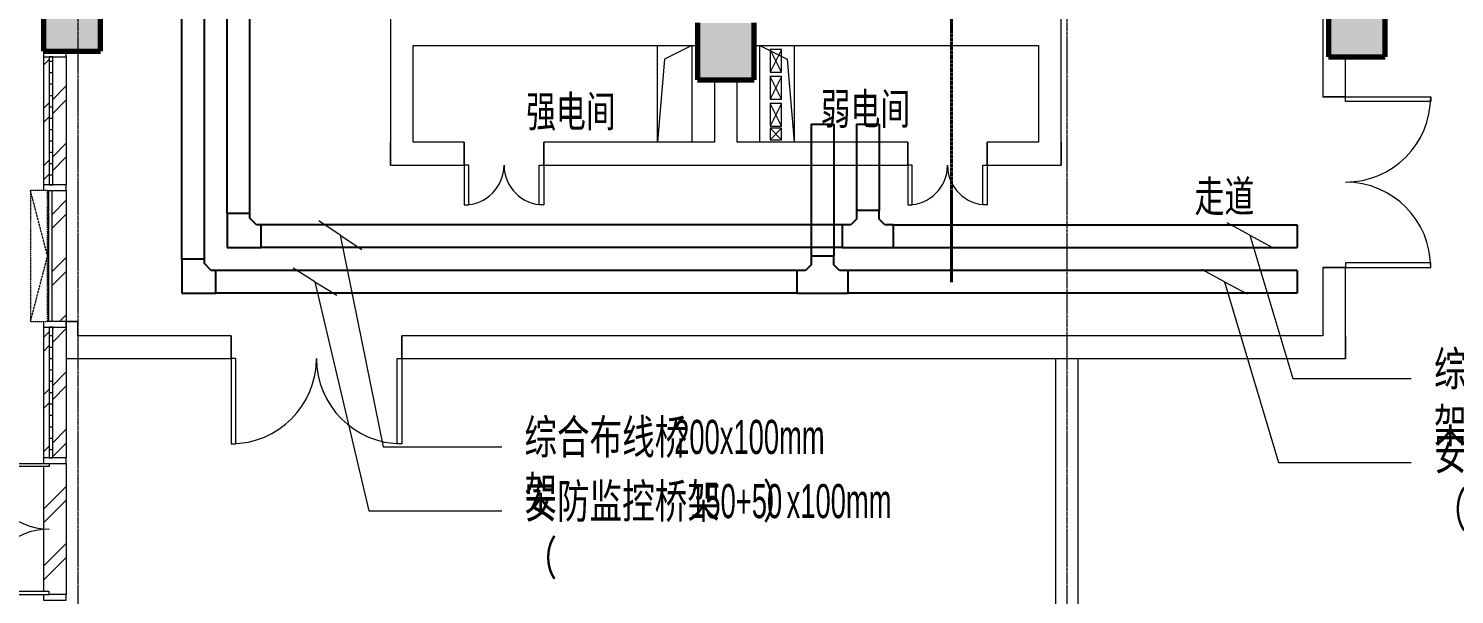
# Model space of a CAD drawing. Header units: millimetres. Extents: x 147592 to 208617, y -27981 to 8299.
# Drawn here: x 164868 to 177409, y -13775 to -8800 of the extents above; entities that cross this region are included whole.
import ezdxf

# ---------------------------------------------------------------- set-up
doc = ezdxf.new("R2010")
doc.units = ezdxf.units.MM
for name, pattern in [('Dash', [6.35, 3.175, -3.175]), ('TJ Dash', [1.6, 1, -0.6]), ('轴网线', [22.24, 12.7, -3.18, 3.18, -3.18])]:
    doc.linetypes.add(name, pattern=pattern)
for name, color, linetype, lineweight in [('A-AREA-____-IDEN', 7, 'Continuous', 5), ('A-DETL-____-OTLN', 7, 'Continuous', 5), ('A-DETL-GENF-OTLN', 7, 'Continuous', 5), ('A-GLAZ-CURT-MCUT', 7, 'Continuous', 5), ('A-GLAZ-CURT-OTLN', 7, 'Continuous', 5), ('A-GLAZ-CWMG-MCUT', 7, 'Continuous', 13), ('A-GLAZ-CWMG-OTLN', 7, 'Continuous', 5), ('A-WALL-____-MCUT', 7, 'Continuous', 13), ('A-WALL-____-OTLN', 7, 'Continuous', 13), ('E-CABL-TRAY-OTLN', 7, 'Continuous', 35), ('E-WIRE-____-OTLN', 7, 'Continuous', 25), ('G-____-____-TEXT', 7, 'Continuous', 5), ('S-GRID-____-OTLN', 7, 'Continuous', 5)]:
    doc.layers.add(name, color=color, linetype=linetype, lineweight=lineweight)
for name, color, linetype, lineweight, true_color in [('A-DOOR-____-MCUT', 7, 'Continuous', 13, 0x00007f), ('A-DOOR-____-OTLN', 5, 'Continuous', 13, 0x0000ff), ('A-FLOR-____-OTLN', 7, 'Continuous', 13, 0x007f00), ('A-GLAZ-____-OTLN', 7, 'Continuous', 13, 0x00007f)]:
    doc.layers.add(name, color=color, linetype=linetype, lineweight=lineweight, true_color=true_color)
doc.styles.add('TJ_FangSong_Narrow_1', font='', dxfattribs={"width": 0.7, "height": 300})
doc.styles.add('仿宋_1', font='', dxfattribs={"width": 0.7, "height": 275})
doc.styles.get('TJ_FangSong_Narrow_1').set_extended_font_data('TJ_FangSong_Narrow')
doc.styles.get('仿宋_1').set_extended_font_data('FangSong')
pattern_1 = [(45, (0, 0), (-251.4472, 251.4472), []), (45, (0, 381), (-251.4472, 251.4472), [])]

# ---------------------------------------------------------------- blocks, each defined once
blk = doc.blocks.new('TJ双扇平开门 - M1523-1543865-ELV_4F')
at = {"layer": 'A-DOOR-____-MCUT', "color": 251, "lineweight": 5, "true_color": 0x515151}
for p, q in [((-750, 100), (-750, 850)), ((-750, 850), (-710, 850)), ((-710, 850), (-710, 100)), ((750, 850), (710, 850)), ((710, 850), (710, 100)), ((750, 100), (750, 850)), ((-710, 100), (-750, 100)), ((710, 100), (750, 100))]:
    blk.add_line(p, q, dxfattribs=at)
at = {"layer": 'A-DOOR-____-MCUT', "color": 173, "lineweight": 5, "true_color": 0x5151be}
for centre, start, end in [((-750, 100), 0, 90), ((750, 100), 90, 180)]:
    blk.add_arc(centre, 750, start, end, dxfattribs=at)
blk = doc.blocks.new('门嵌板_平开有框双扇 - 无横档-2126481-ELV_4F')
at = {"layer": 'A-DOOR-____-OTLN', "color": 251, "lineweight": 5, "true_color": 0x515151}
for p, q in [((-550, 525), (-575, 525)), ((-575, 525), (-575, -50)), ((-550, -50), (-550, 525)), ((550, -50), (550, 525)), ((550, 525), (575, 525)), ((575, 525), (575, -50)), ((-575, -50), (-550, -50)), ((575, -50), (550, -50))]:
    blk.add_line(p, q, dxfattribs=at)
for centre, start, end in [((-575, -50), 0, 89.9995), ((575, -50), 90.0005, 180)]:
    blk.add_arc(centre, 575, start, end, dxfattribs=at)
blk = doc.blocks.new('系统嵌板 - TJ玻璃_30-V25-ELV_4F')
at = {"layer": 'A-GLAZ-CURT-OTLN', "true_color": 0x515151}
h = blk.add_hatch(dxfattribs=at)
h.set_pattern_fill('FP_26', color=251, style=0, pattern_type=2)
h.set_pattern_definition([(270, (12000, 165000.01), (100, 6e-15), [])])
h.paths.add_polyline_path([(-575, -80), (575, -80), (575, -50), (-575, -50)], flags=0)
at = {"layer": 'A-GLAZ-CURT-MCUT', "color": 251, "true_color": 0x515151}
for p, q in [((575, -50), (-575, -50)), ((-575, -50), (-575, -80)), ((-575, -80), (575, -80)), ((575, -80), (575, -50))]:
    blk.add_line(p, q, dxfattribs=at)
blk = doc.blocks.new('系统嵌板 - TJ玻璃_30-1382561-ELV_4F')
at = {"layer": 'A-GLAZ-CURT-OTLN', "true_color": 0x515151}
h = blk.add_hatch(dxfattribs=at)
h.set_pattern_fill('FP_27', color=251, style=0, pattern_type=2)
h.set_pattern_definition([(270, (9612.5, 165000.01), (100, 6e-15), [])])
h.paths.add_polyline_path([(-562.5, -80), (562.5, -80), (562.5, -50), (-562.5, -50)], flags=0)
at = {"layer": 'A-GLAZ-CURT-MCUT', "color": 251, "true_color": 0x515151}
for p, q in [((562.5, -50), (-562.5, -50)), ((-562.5, -50), (-562.5, -80)), ((-562.5, -80), (562.5, -80)), ((562.5, -80), (562.5, -50))]:
    blk.add_line(p, q, dxfattribs=at)
blk = doc.blocks.new('矩形竖梃 - 50_200mm 长方形-V27-ELV_4F')
at = {"layer": 'A-GLAZ-CWMG-OTLN', "true_color": 0x8b8b8b}
h = blk.add_hatch(dxfattribs=at)
h.set_pattern_fill('FP_23', color=252, style=0, pattern_type=2)
h.set_pattern_definition(pattern_1)
h.paths.add_polyline_path([(165200, -13775), (165200, -12625), (165050, -12625), (165050, -12650), (165000, -12650), (165000, -13750), (165050, -13750), (165050, -13775)], flags=0)
at = {"layer": 'A-GLAZ-CWMG-OTLN', "color": 251, "true_color": 0x515151}
for p, q in [((165000, -12650), (165000, -13750)), ((165200, -12625), (165200, -13775))]:
    blk.add_line(p, q, dxfattribs=at)
blk = doc.blocks.new('矩形竖梃 - 50_200mm 长方形-V28-ELV_4F')
at = {"layer": 'A-GLAZ-CWMG-OTLN', "true_color": 0x8b8b8b}
h = blk.add_hatch(dxfattribs=at)
h.set_pattern_fill('FP_23', color=252, style=0, pattern_type=2)
h.set_pattern_definition(pattern_1)
h.paths.add_polyline_path([(165000, -12575), (165050, -12575), (165050, -11425), (165000, -11425), (165000, -11700)], flags=0)
h.paths.add_polyline_path([(165080, -12575), (165200, -12575), (165200, -11425), (165080, -11425), (165080, -11700)], flags=0)
at = {"layer": 'A-GLAZ-CWMG-OTLN', "color": 251, "true_color": 0x515151}
for p, q in [((165000, -11425), (165000, -12575)), ((165200, -11425), (165200, -11700)), ((165200, -11700), (165200, -12575))]:
    blk.add_line(p, q, dxfattribs=at)
blk = doc.blocks.new('矩形竖梃 - 50_200mm 长方形-1276677-ELV_4F')
at = {"layer": 'A-GLAZ-CWMG-OTLN', "true_color": 0x8b8b8b}
h = blk.add_hatch(dxfattribs=at)
h.set_pattern_fill('FP_23', color=252, style=0, pattern_type=2)
h.set_pattern_definition(pattern_1)
h.paths.add_polyline_path([(165050, -10175), (165050, -9050), (165000, -9050), (165000, -10175)], flags=0)
h.paths.add_polyline_path([(165200, -10175), (165200, -9050), (165080, -9050), (165080, -10175)], flags=0)
at = {"layer": 'A-GLAZ-CWMG-OTLN', "color": 251, "true_color": 0x515151}
for p, q in [((165000, -9050), (165000, -10175)), ((165200, -9050), (165200, -10175))]:
    blk.add_line(p, q, dxfattribs=at)
blk = doc.blocks.new('窗嵌板_50-70系列上悬铝窗-zx - 50 系列-2680890-ELV_4F')
at = {"layer": 'A-GLAZ-____-OTLN', "color": 251, "linetype": 'TJ Dash', "lineweight": 5, "true_color": 0x515151}
for p, q in [((575, 115), (-575, 115)), ((-575, 115), (-575, -35)), ((-575, 115), (0, -35)), ((0, -35), (575, 115)), ((575, -35), (575, 115)), ((-575, -35), (575, -35))]:
    blk.add_line(p, q, dxfattribs=at)
at = {"layer": 'A-GLAZ-____-OTLN', "color": 251, "lineweight": 5, "true_color": 0x515151}
for p, q in [((-575, -72), (-575, -47)), ((-575, -47), (575, -47)), ((575, -72), (-575, -72)), ((575, -47), (575, -72))]:
    blk.add_line(p, q, dxfattribs=at)
blk = doc.blocks.new('矩形竖梃 - 50_200mm 长方形-1368803-ELV_4F')
at = {"layer": 'A-GLAZ-CWMG-MCUT', "color": 251, "lineweight": 5, "true_color": 0x515151}
for p, q in [((-50, 200), (0, 200)), ((-50, 0), (-50, 200)), ((0, 0), (-50, 0))]:
    blk.add_line(p, q, dxfattribs=at)
blk = doc.blocks.new('矩形竖梃 - 50_200mm 长方形-V34-ELV_4F')
at = {"layer": 'A-GLAZ-CWMG-OTLN', "true_color": 0x8b8b8b}
h = blk.add_hatch(dxfattribs=at)
h.set_pattern_fill('FP_23', color=252, style=0, pattern_type=2)
h.set_pattern_definition(pattern_1)
h.paths.add_polyline_path([(165035, -11375), (165048, -11375), (165048, -10225), (165035, -10225), (165035, -10257)], flags=0)
h.paths.add_polyline_path([(165073, -11375), (165200, -11375), (165200, -10225), (165073, -10225), (165073, -10257)], flags=0)
at = {"layer": 'A-GLAZ-CWMG-OTLN', "color": 251, "true_color": 0x515151}
blk.add_line((165200, -10225), (165200, -11375), dxfattribs=at)
blk = doc.blocks.new('矩形竖梃 - 50_200mm 长方形-1366905-ELV_4F')
at = {"layer": 'A-GLAZ-CWMG-MCUT', "color": 251, "lineweight": 5, "true_color": 0x515151}
for p, q in [((-25, 200), (25, 200)), ((-25, 0), (-25, 200)), ((25, 200), (25, 50)), ((25, 0), (-25, 0))]:
    blk.add_line(p, q, dxfattribs=at)
blk = doc.blocks.new('矩形竖梃 - 50_200mm 长方形-V36-ELV_4F')
at = {"layer": 'A-GLAZ-CWMG-MCUT', "color": 251, "lineweight": 5, "true_color": 0x515151}
for p, q in [((-25, 200), (25, 200)), ((-25, 50), (-25, 200)), ((25, 200), (25, 0)), ((25, 0), (-25, 0))]:
    blk.add_line(p, q, dxfattribs=at)
blk = doc.blocks.new('矩形竖梃 - 50_200mm 长方形-1366838-ELV_4F')
at = {"layer": 'A-GLAZ-CWMG-MCUT', "color": 251, "lineweight": 5, "true_color": 0x515151}
for p, q in [((-25, 200), (25, 200)), ((-25, 0), (-25, 200)), ((25, 200), (25, 72.5)), ((25, 0), (-25, 0)), ((25, 47.5), (25, 35))]:
    blk.add_line(p, q, dxfattribs=at)
blk = doc.blocks.new('矩形竖梃 - 50_200mm 长方形-V35-ELV_4F')
at = {"layer": 'A-GLAZ-CWMG-MCUT', "color": 251, "lineweight": 5, "true_color": 0x515151}
for p, q in [((-25, 200), (25, 200)), ((-25, 72.5), (-25, 200)), ((25, 200), (25, 0)), ((-25, 35), (-25, 47.5)), ((25, 0), (-25, 0))]:
    blk.add_line(p, q, dxfattribs=at)
blk = doc.blocks.new('TJ双扇平开门 - FMA0723-2632723-ELV_4F')
at = {"layer": 'A-DOOR-____-MCUT', "color": 251, "lineweight": 5, "true_color": 0x515151}
for p, q in [((-350, 100), (-350, 450)), ((-350, 450), (-310, 450)), ((-310, 450), (-310, 100)), ((350, 450), (310, 450)), ((310, 450), (310, 100)), ((350, 100), (350, 450)), ((-310, 100), (-350, 100)), ((310, 100), (350, 100))]:
    blk.add_line(p, q, dxfattribs=at)
at = {"layer": 'A-DOOR-____-MCUT', "color": 173, "lineweight": 5, "true_color": 0x5151be}
for centre, start, end in [((-350, 100), 0, 90), ((350, 100), 90, 180)]:
    blk.add_arc(centre, 350, start, end, dxfattribs=at)
blk = doc.blocks.new('YXQH_AR_B9-20_rvt-1-ELV_4F')
at = {"layer": 'A-DETL-GENF-OTLN', "true_color": 0xa1a1a1}
h = blk.add_hatch(dxfattribs=at)
h.set_pattern_fill('FP_68', color=253, style=0, pattern_type=2)
h.set_pattern_definition([(7.754, (-466.58, -204.02), (12.15805, 332.8942), [3.353, -1548.768]), (7.754, (776.34, 218.05), (12.15805, 332.8942), [3.353, -1548.768]), (9.74, (363.8, 116.2), (0.0001, 1266.291), [3.353, -588.363]), (9.74, (339.6, 204.2), (0.0001, 1266.291), [3.353, -588.363]), (68.882, (225.66, -61.6), (-140.1373, 1041.8589), [3.353, -1089.337]), (68.882, (129, -106.5), (-140.1373, 1041.8589), [3.353, -1089.337]), (56.297, (-51.2, 131.2), (-734.4827, 622.86), [3.353, -470.742]), (56.297, (137.8, 331.9), (-734.4827, 622.86), [3.353, -470.742]), (137.416, (187.59, 94.08), (-3935.054568, 3543.459496), [73.913, -9804.313]), (8.512, (90.05, 79.41), (3117.572636, 564.982686), [98.632, -5356.38]), (236.294, (133.21, 144.14), (-4467.173774, -6768.804336), [77.802, -13192.636]), (128.267, (122.16, 220.01), (-6131.736673, 7665.37486), [53.462, -17810.517]), (9.74, (48.62, 207.58), (3069.14795, 643.06413), [74.582, -10350.37]), (233.414, (89.018, 261.96), (-20834.0959632, -28103.0884394), [67.74, -56173.655]), (67.8, (40.48, -52.28), (439.74679, 1441.63531), [50.851, -3807.912]), (307.846, (0, 0), (856.01581, -814.9391), [66.124, -2950.443]), (45, (0, 0), (-176.7767, 176.7767), []), (355, (0, 0), (578.509, 689.44), [60, -660]), (7.754, (0, 0), (12.15805, 332.8942), [3.353, -1548.768]), (7.754, (517.27, 396.9), (12.15805, 332.8942), [3.353, -1548.768]), (7.754, (1048.8, 804.78), (12.15805, 332.8942), [3.353, -1548.768]), (9.74, (-323, 0), (0.0001, 1266.291), [3.353, -588.363]), (9.74, (-83.4, -219.6), (0.0001, 1266.291), [3.353, -588.363]), (9.74, (298.5, -569.5), (0.0001, 1266.291), [3.353, -588.363]), (68.882, (645.7, -553.4), (-140.1373, 1041.8589), [3.353, -1089.337]), (68.882, (-12.15, -134.3), (-140.1373, 1041.8589), [3.353, -1089.337]), (68.882, (-223, 0), (-140.1373, 1041.8589), [3.353, -1089.337]), (56.297, (0, 0), (-734.4827, 622.86), [3.353, -470.742]), (56.297, (378.7, 49.9), (-734.4827, 622.86), [3.353, -470.742]), (56.297, (1010.3, 133), (-734.4827, 622.86), [3.353, -470.742])])
h.paths.add_polyline_path([(165500, -17650), (165500, -17150), (165000, -17150), (165000, -17650)], flags=0)
h.paths.add_polyline_path([(182950, -17650), (182950, -17150), (182450, -17150), (182450, -17650)], flags=0)
h.paths.add_polyline_path([(173792.3, -17650), (174275, -17650), (174275, -17150), (173750, -17150), (173750, -17650)], flags=0)
h.paths.add_polyline_path([(170750, -9250), (171250, -9250), (171250, -8750), (170750, -8750)], flags=0)
h.paths.add_polyline_path([(176800, -9050), (176800, -8500), (176300, -8500), (176300, -9050)], flags=0)
h.paths.add_polyline_path([(165500, -9000), (165500, -8500), (165000, -8500), (165000, -9000)], flags=0)
h.paths.add_polyline_path([(183000, -8950), (183000, -8450), (182500, -8450), (182500, -8950)], flags=0)
h.paths.add_polyline_path([(182950, -7000), (182950, -6500), (182550, -6500), (182550, -7000)], flags=0)
h.paths.add_polyline_path([(176800, -350), (176800, 250), (176200, 250), (176200, -350), (176296.5, -350)], flags=0)
h.paths.add_polyline_path([(165000, -250), (165500, -250), (165500, 250), (165000, 250)], flags=0)
at = {"color": 251, "lineweight": 5, "true_color": 0x515151}
for p, q in [((170700, -8950), (170459.6, -9070.4)), ((171300, -8950), (171540.4, -9070.4)), ((170459.6, -9070.4), (170400, -9800)), ((171540.4, -9070.4), (171600, -9800))]:
    blk.add_line(p, q, dxfattribs=at)
at = {"layer": 'A-DETL-____-OTLN', "color": 160, "lineweight": 70, "true_color": 0x4444ff}
for p, q in [((165000, -8500), (165000, -9000)), ((165500, -9000), (165500, -8500)), ((176300, -8500), (176300, -9050)), ((176800, -9050), (176800, -8500)), ((170750, -8750), (170750, -9250)), ((171250, -9250), (171250, -8750)), ((165000, -9000), (165500, -9000)), ((176300, -9050), (176800, -9050)), ((170750, -9250), (171250, -9250))]:
    blk.add_line(p, q, dxfattribs=at)
at = {"layer": 'A-FLOR-____-OTLN', "color": 8, "lineweight": 5, "true_color": 0x7f7f7f}
for p, q in [((170400, -9800), (170400, -8950)), ((170400, -8950), (170700, -8950)), ((170700, -8950), (170700, -9800)), ((171300, -8950), (171600, -8950)), ((171300, -9800), (171300, -8950)), ((171600, -8950), (171600, -9800)), ((170700, -9800), (170400, -9800)), ((171600, -9800), (171300, -9800)), ((165200, -11375), (165200, -11425))]:
    blk.add_line(p, q, dxfattribs=at)
at = {"layer": 'A-WALL-____-MCUT', "color": 251, "lineweight": 5, "true_color": 0x515151}
for p, q in [((176250, -6800), (176250, -9400)), ((168050, -8100), (168050, -8850)), ((173950, -9800), (173950, -8100)), ((168050, -8850), (168050, -9800)), ((168250, -8950), (170750, -8950)), ((168250, -9800), (168250, -8950)), ((171250, -8950), (173750, -8950)), ((173750, -8950), (173750, -9800)), ((176450, -9400), (176450, -9050)), ((170900, -9250), (170900, -9800)), ((171100, -9800), (171100, -9250)), ((176250, -9400), (176450, -9400)), ((168050, -9800), (168050, -10000)), ((168700, -9800), (168250, -9800)), ((168700, -10000), (168700, -9800)), ((170900, -9800), (169400, -9800)), ((169400, -9800), (169400, -10000)), ((172600, -9800), (171100, -9800)), ((172600, -10000), (172600, -9800)), ((173750, -9800), (173300, -9800)), ((173300, -9800), (173300, -10000)), ((173950, -10000), (173950, -9800)), ((168050, -10000), (168700, -10000)), ((169400, -10000), (172600, -10000)), ((173300, -10000), (173950, -10000)), ((176450, -10900), (176250, -10900)), ((176250, -10900), (176250, -11500)), ((176450, -11500), (176450, -10900)), ((165300, -11375), (165200, -11375)), ((165200, -11375), (165200, -11500)), ((165300, -11500), (165300, -11375)), ((165200, -11500), (165200, -11700)), ((166650, -11500), (165300, -11500)), ((166650, -11700), (166650, -11500)), ((176250, -11500), (168150, -11500)), ((168150, -11500), (168150, -11700)), ((176450, -11700), (176450, -11500)), ((165200, -11700), (166650, -11700)), ((168150, -11700), (173900, -11700)), ((173900, -11700), (173900, -17150)), ((174100, -11700), (176450, -11700)), ((174100, -17150), (174100, -11700))]:
    blk.add_line(p, q, dxfattribs=at)
at = {"layer": 'A-WALL-____-OTLN', "color": 251, "lineweight": 5, "true_color": 0x515151}
for p, q in [((176250, -6800), (176250, -9400)), ((168050, -8100), (168050, -8850)), ((173950, -9800), (173950, -8100)), ((168050, -8850), (168050, -9800)), ((168250, -8950), (170750, -8950)), ((168250, -9800), (168250, -8950)), ((171250, -8950), (173750, -8950)), ((173750, -8950), (173750, -9800)), ((176450, -9400), (176450, -9050)), ((170900, -9250), (170900, -9800)), ((171100, -9800), (171100, -9250)), ((176450, -9400), (176250, -9400)), ((168050, -10000), (168050, -9800)), ((168700, -9800), (168250, -9800)), ((168700, -9800), (168700, -10000)), ((169400, -10000), (169400, -9800)), ((170900, -9800), (169400, -9800)), ((172600, -9800), (171100, -9800)), ((172600, -9800), (172600, -10000)), ((173300, -10000), (173300, -9800)), ((173750, -9800), (173300, -9800)), ((173950, -9800), (173950, -10000)), ((168050, -10000), (168700, -10000)), ((169400, -10000), (172600, -10000)), ((173300, -10000), (173950, -10000)), ((176250, -10900), (176450, -10900)), ((176250, -10900), (176250, -11500)), ((176450, -11500), (176450, -10900)), ((165200, -11375), (165300, -11375)), ((165200, -11375), (165200, -11425)), ((165300, -11500), (165300, -11375)), ((166650, -11500), (165300, -11500)), ((166650, -11500), (166650, -11700)), ((176250, -11500), (168150, -11500)), ((168150, -11700), (168150, -11500)), ((176450, -11500), (176450, -11700)), ((165200, -11700), (166650, -11700)), ((168150, -11700), (173900, -11700)), ((173900, -11700), (174100, -11700)), ((174100, -11700), (176450, -11700))]:
    blk.add_line(p, q, dxfattribs=at)
at = {"layer": 'S-GRID-____-OTLN', "color": 160, "linetype": '轴网线', "true_color": 0x4444ff}
for p, q in [((165300, 7499.5), (165300, -27181.2)), ((174000, 7499.5), (174000, -27181.2))]:
    blk.add_line(p, q, dxfattribs=at)
at = {"color": 251, "lineweight": 5, "true_color": 0x515151, "extrusion": (0, 0, -1), "rotation": 90}
for name, p in [('矩形竖梃 - 50_200mm 长方形-1368803-ELV_4F', (-165000, -9000)), ('矩形竖梃 - 50_200mm 长方形-V35-ELV_4F', (-165000, -10200)), ('矩形竖梃 - 50_200mm 长方形-1366838-ELV_4F', (-165000, -11400)), ('矩形竖梃 - 50_200mm 长方形-V36-ELV_4F', (-165000, -12600)), ('矩形竖梃 - 50_200mm 长方形-1366905-ELV_4F', (-165000, -13800))]:
    blk.add_blockref(name, p, dxfattribs=at)
at = {"color": 251, "lineweight": 5, "true_color": 0x515151}
for name in ['矩形竖梃 - 50_200mm 长方形-1276677-ELV_4F', '矩形竖梃 - 50_200mm 长方形-V34-ELV_4F', '矩形竖梃 - 50_200mm 长方形-V28-ELV_4F', '矩形竖梃 - 50_200mm 长方形-V27-ELV_4F']:
    blk.add_blockref(name, (0, 0), dxfattribs=at)
for name, p, rotation in [('系统嵌板 - TJ玻璃_30-1382561-ELV_4F', (165000, -9612.5), 90), ('TJ双扇平开门 - M1523-1543865-ELV_4F', (176350, -10150), 270), ('TJ双扇平开门 - FMA0723-2632723-ELV_4F', (169050, -9900), 180), ('TJ双扇平开门 - FMA0723-2632723-ELV_4F', (172950, -9900), 180), ('窗嵌板_50-70系列上悬铝窗-zx - 50 系列-2680890-ELV_4F', (165000, -10800), 90), ('系统嵌板 - TJ玻璃_30-V25-ELV_4F', (165000, -12000), 90), ('TJ双扇平开门 - M1523-1543865-ELV_4F', (167400, -11600), 180), ('门嵌板_平开有框双扇 - 无横档-2126481-ELV_4F', (165000, -13200), 90)]:
    blk.add_blockref(name, p, dxfattribs=dict(at, rotation=rotation))
at = {"layer": 'A-AREA-____-IDEN', "color": 250, "true_color": 0x444444, "char_height": 275, "attachment_point": 1, "style": '仿宋_1'}
for s, insert, width in [('强电间', (169244.2, -9391.1), 1043.797), ('弱电间', (171834, -9368.5), 1043.797), ('走道', (175122.9, -10137.9), 695.865)]:
    blk.add_mtext(s, dxfattribs=dict(at, insert=insert, width=width))
blk = doc.blocks.new('槽式电缆桥架水平弯通 ELV R50 - ELV_SAS安防监控-3024197-ELV_4F')
at = {"layer": 'E-CABL-TRAY-OTLN', "color": 150, "lineweight": 25, "true_color": 0x0080ff}
for p, q in [((-100, 159), (-159, 100)), ((100, 200), (-100, 200)), ((-100, 200), (-100, 159)), ((100, -100), (100, 200)), ((-159, 100), (-200, 100)), ((-200, 100), (-200, -100)), ((-200, -100), (100, -100))]:
    blk.add_line(p, q, dxfattribs=at)
blk = doc.blocks.new('槽式电缆桥架水平三通 ELV R50 - ELV_SAS安防监控-3024217-ELV_4F')
at = {"layer": 'E-CABL-TRAY-OTLN', "color": 150, "lineweight": 25, "true_color": 0x0080ff}
for p, q in [((225, 100), (-225, 100)), ((-225, 100), (-225, -100)), ((225, -100), (225, 100)), ((-225, -100), (-150, -100)), ((-150, -100), (-100, -150)), ((100, -150), (150, -100)), ((150, -100), (225, -100)), ((-100, -150), (-100, -225)), ((-100, -225), (100, -225)), ((100, -225), (100, -150))]:
    blk.add_line(p, q, dxfattribs=at)
blk = doc.blocks.new('槽式电缆桥架水平弯通 ELV R50 - ELV_PDS综合布线-3024243-ELV_4F')
at = {"layer": 'E-CABL-TRAY-OTLN', "color": 216, "lineweight": 25, "true_color": 0x800080}
for p, q in [((-100, 159), (-159, 100)), ((100, 200), (-100, 200)), ((-100, 200), (-100, 159)), ((100, -100), (100, 200)), ((-159, 100), (-200, 100)), ((-200, 100), (-200, -100)), ((-200, -100), (100, -100))]:
    blk.add_line(p, q, dxfattribs=at)
blk = doc.blocks.new('槽式电缆桥架水平三通 ELV R50 - ELV_PDS综合布线-3024247-ELV_4F')
at = {"layer": 'E-CABL-TRAY-OTLN', "color": 216, "lineweight": 25, "true_color": 0x800080}
for p, q in [((225, 100), (-225, 100)), ((-225, 100), (-225, -100)), ((225, -100), (225, 100)), ((-225, -100), (-150, -100)), ((-150, -100), (-100, -150)), ((100, -150), (150, -100)), ((150, -100), (225, -100)), ((-100, -150), (-100, -225)), ((-100, -225), (100, -225)), ((100, -225), (100, -150))]:
    blk.add_line(p, q, dxfattribs=at)
blk = doc.blocks.new('YXQH_ELV_B_rvt-1-ELV_4F')
at = {"layer": 'E-CABL-TRAY-OTLN', "color": 150, "lineweight": 25, "true_color": 0x0080ff}
for p, q in [((166215, -10826), (166215, -6050)), ((166415, -10826), (166415, -6050)), ((171750, -9641), (171950, -9641)), ((171750, -9641), (171750, -10801)), ((171950, -9641), (171950, -10801)), ((166415, -10826), (166215, -10826)), ((171950, -10801), (171750, -10801)), ((166515, -11126), (166515, -10926)), ((171625, -10926), (166515, -10926)), ((171625, -10926), (171625, -11126)), ((172075, -11126), (172075, -10926)), ((176025, -10926), (172075, -10926)), ((176025, -10926), (176025, -11126)), ((171625, -11126), (166515, -11126)), ((176025, -11126), (172075, -11126))]:
    blk.add_line(p, q, dxfattribs=at)
at = {"layer": 'E-CABL-TRAY-OTLN', "color": 216, "lineweight": 25, "true_color": 0x800080}
for p, q in [((166615, -10426), (166615, -6050)), ((166815, -10426), (166815, -6050)), ((172150, -9641), (172350, -9641)), ((172150, -9641), (172150, -10401)), ((172350, -9641), (172350, -10401)), ((172350, -10401), (172150, -10401)), ((166815, -10426), (166615, -10426)), ((166915, -10726), (166915, -10526)), ((172025, -10526), (166915, -10526)), ((172025, -10526), (172025, -10726)), ((172475, -10726), (172475, -10526)), ((172475, -10526), (176025, -10526)), ((176025, -10526), (176025, -10726)), ((172025, -10726), (166915, -10726)), ((172475, -10726), (176025, -10726))]:
    blk.add_line(p, q, dxfattribs=at)
at = {"layer": 'E-CABL-TRAY-OTLN', "color": 190, "lineweight": 9, "true_color": 0x8000ff}
for p, q in [((171490, -8983), (171390, -9183)), ((171490, -9183), (171390, -8983)), ((171490, -8983), (171390, -8983)), ((171390, -8983), (171390, -9183)), ((171490, -9183), (171490, -8983)), ((171390, -9183), (171490, -9183))]:
    blk.add_line(p, q, dxfattribs=at)
at = {"layer": 'E-CABL-TRAY-OTLN', "color": 216, "lineweight": 9, "true_color": 0x800080}
for p, q in [((171490, -9222), (171390, -9422)), ((171490, -9422), (171390, -9222)), ((171490, -9222), (171390, -9222)), ((171390, -9222), (171390, -9422)), ((171490, -9422), (171490, -9222)), ((171390, -9422), (171490, -9422))]:
    blk.add_line(p, q, dxfattribs=at)
at = {"layer": 'E-CABL-TRAY-OTLN', "color": 150, "lineweight": 9, "true_color": 0x0080ff}
for p, q in [((171490, -9459), (171390, -9659)), ((171490, -9659), (171390, -9459)), ((171490, -9459), (171390, -9459)), ((171390, -9459), (171390, -9659)), ((171490, -9659), (171490, -9459)), ((171390, -9659), (171490, -9659)), ((171490, -9677), (171390, -9777)), ((171490, -9777), (171390, -9677)), ((171490, -9677), (171390, -9677)), ((171390, -9677), (171390, -9777)), ((171390, -9777), (171490, -9777)), ((171490, -9777), (171490, -9677))]:
    blk.add_line(p, q, dxfattribs=at)
at = {"layer": 'E-WIRE-____-OTLN', "color": 1, "linetype": 'Dash', "lineweight": 40, "true_color": 0xff0000}
blk.add_line((172984, -8512), (172984, -11030), dxfattribs=at)
at = {"layer": 'G-____-____-TEXT', "lineweight": 13}
for p, q in [((167609, -10617), (167421, -10491)), ((175609, -10617), (175410, -10509)), ((167609, -10617), (167798, -10742)), ((167609, -10617), (167986, -12476)), ((175609, -10617), (175808, -10724)), ((175609, -10617), (175986, -11876)), ((167387, -11026), (167195, -10907)), ((167387, -11026), (167580, -11145)), ((167387, -11026), (167861, -13040)), ((175387, -11026), (175188, -10918)), ((175387, -11026), (175586, -11133)), ((175387, -11026), (175861, -12615)), ((175986, -11876), (177029, -11876)), ((167986, -12476), (169029, -12476)), ((175861, -12615), (177029, -12615)), ((167861, -13040), (169029, -13040))]:
    blk.add_line(p, q, dxfattribs=at)
at = {"color": 216, "lineweight": 60, "true_color": 0x800080}
for name, p, rotation in [('槽式电缆桥架水平三通 ELV R50 - ELV_PDS综合布线-3024247-ELV_4F', (172250, -10626), 180), ('槽式电缆桥架水平弯通 ELV R50 - ELV_PDS综合布线-3024243-ELV_4F', (166715, -10626), 270), ('槽式电缆桥架水平弯通 ELV R50 - ELV_SAS安防监控-3024197-ELV_4F', (166315, -11026), 270), ('槽式电缆桥架水平三通 ELV R50 - ELV_SAS安防监控-3024217-ELV_4F', (171850, -11026), 180)]:
    blk.add_blockref(name, p, dxfattribs=dict(at, rotation=rotation))
at = {"layer": 'G-____-____-TEXT', "lineweight": 13, "char_height": 300, "attachment_point": 1, "style": 'TJ_FangSong_Narrow_1'}
for s, insert, width in [('综合布线桥架', (177229, -11641), 1515.19), ('综合布线桥架', (169229, -12240), 1515.19), (' 200x100mm', (170479, -12240), 1335.61), ('安防监控桥架（', (177229, -12379), 1767.72), ('安防监控桥架（', (169229, -12804), 1767.72), ('\\fTJ_FangSong_Narrow|b0|i0|c134|p2|;\\W.7;）', (171326, -12804), 252.53), ('150+50', (170687, -12804), 774.43), ('x100mm', (171535, -12804), 802.49)]:
    blk.add_mtext(s, dxfattribs=dict(at, insert=insert, width=width))

msp = doc.modelspace()

# ---------------------------------------------------------------- block references
at = {"lineweight": 5}
for name in ['YXQH_AR_B9-20_rvt-1-ELV_4F', 'YXQH_ELV_B_rvt-1-ELV_4F']:
    msp.add_blockref(name, (0, 0), dxfattribs=at)

doc.saveas('drawing.dxf')
